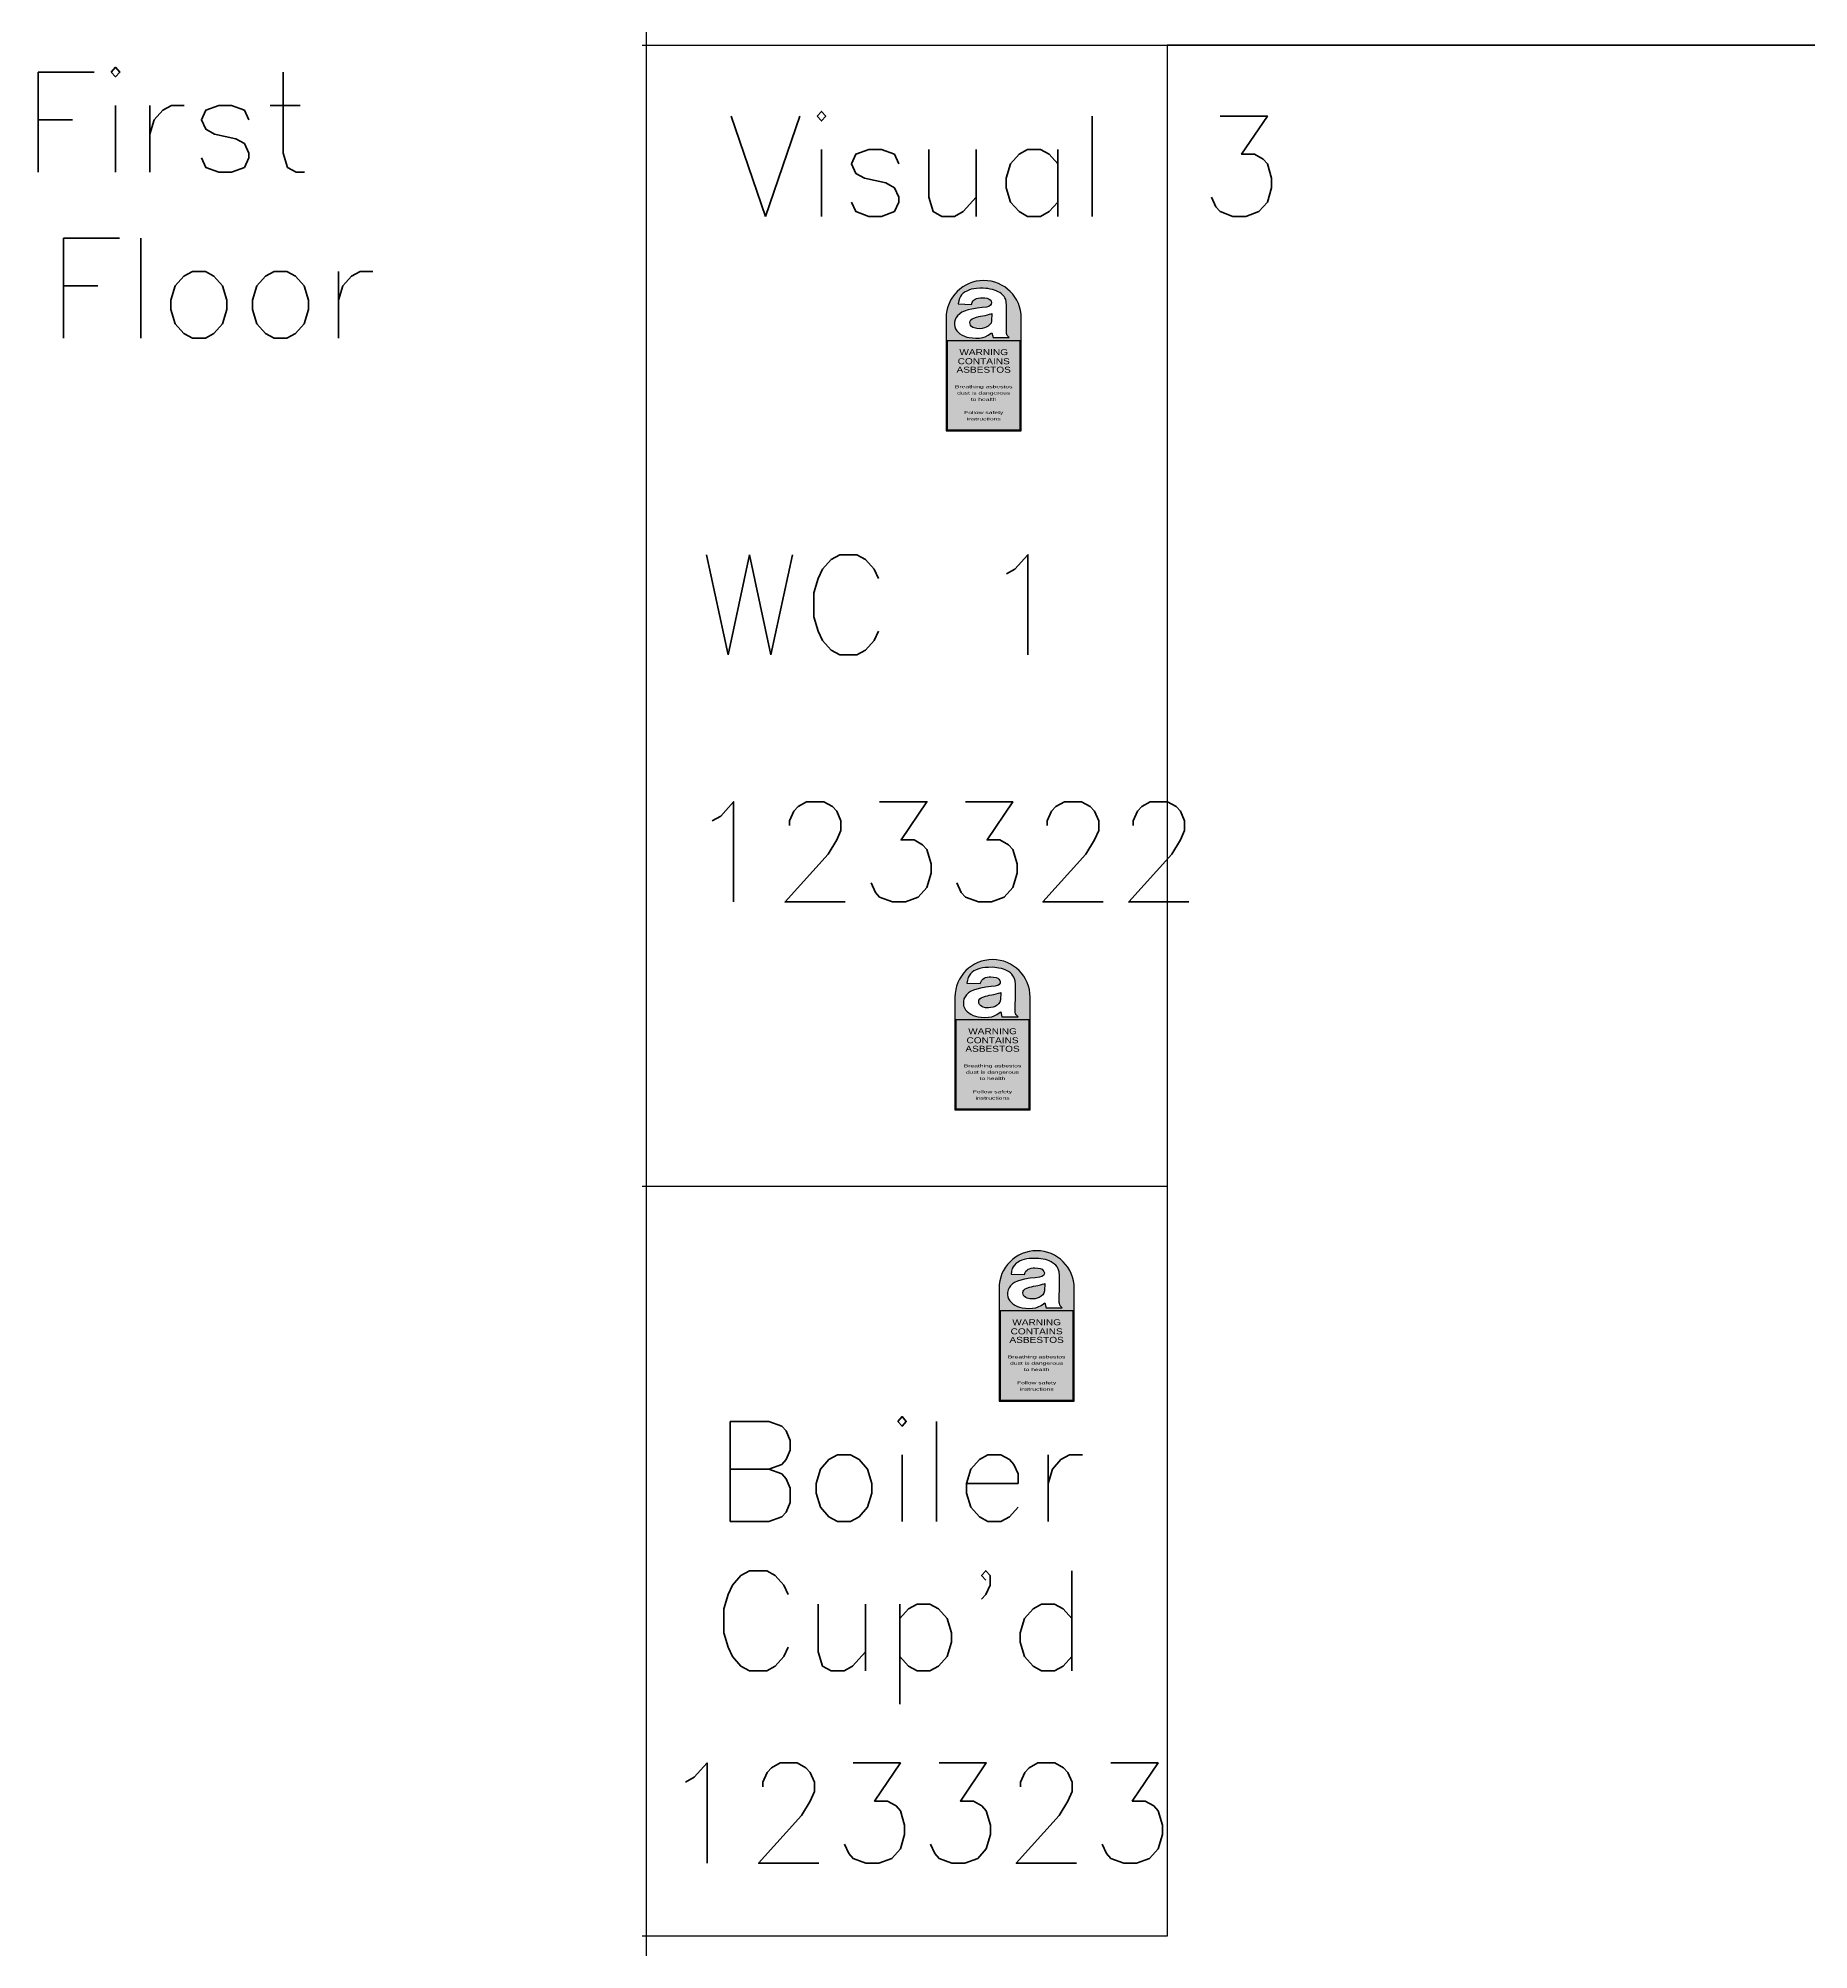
# Model space of a CAD drawing. Extents: x -19457 to -5313, y -43512 to -26109.
# Drawn here: x -19457 to -12392, y -37594 to -29965 of the extents above; entities that cross this region are included whole.
import ezdxf
from ezdxf.enums import TextEntityAlignment as Align

# ---------------------------------------------------------------- set-up
doc = ezdxf.new("R2010")
doc.units = 0
doc.header["$LTSCALE"] = 10
doc.header["$MEASUREMENT"] = 0
for name, color, linetype in [('2D_DETAIL', 7, 'Continuous'), ('2D_TEXT', 4, 'Continuous'), ('AB SYMBOL', 7, 'Continuous')]:
    doc.layers.add(name, color=color, linetype=linetype)
doc.styles.add('ARIAL', font='ARIAL.TTF', dxfattribs={"width": 0.7})
doc.styles.get("Standard").update_dxf_attribs({"font": 'TXT.SHX'})

# ---------------------------------------------------------------- blocks, each defined once
blk = doc.blocks.new('AB SYMBOL', base_point=(132.3, 256.1))
at = {"layer": 'AB SYMBOL'}
h = blk.add_hatch(color=256, dxfattribs=at)
h.paths.add_polyline_path([(300, 450, 1), (0, 450), (0, 0), (300, 0)])
h.paths.add_polyline_path([(240.4, 393.6), (240.9, 388.7), (242.1, 384.2), (243.7, 380.3), (246.4, 377.4), (251.7, 372.1), (187.7, 372.1), (182.6, 391.9), (176.9, 388), (167.5, 381.5), (156.2, 375.8), (147, 372.1), (133.3, 370.2), (119.1, 369.7), (105.2, 370.7), (92.2, 372.1), (82.1, 374.3), (73.2, 377.7), (63.5, 382.5), (55.1, 387.8), (49.1, 392.8), (42.8, 399.6), (37.5, 407.3), (34.7, 415.9), (33.7, 424.3), (33.7, 433.5), (36.1, 443.6), (40.2, 452.2), (45.5, 459.2), (54.1, 467.4), (62.3, 473.2), (73.6, 478.2), (87.4, 482.8), (102, 486.1), (123.7, 490), (144.4, 492.2), (161, 494.3), (170.6, 496.7), (176.9, 501.1), (180.2, 505.9), (180.9, 512.1), (179.3, 517.2), (175.2, 522.5), (171.6, 525.8), (163.9, 529), (154.2, 530.4), (143.2, 531.1), (136.7, 531.1), (128.5, 530.2), (121.3, 528.2), (116.5, 526.1), (111.7, 522.5), (107.3, 518.4), (104, 513.3), (101.3, 504.4), (48.1, 506.6), (50.1, 518.6), (52.9, 528.5), (57, 535.9), (61.6, 542.7), (68.1, 549.6), (76, 554.7), (82.1, 558.1), (91, 562.1), (99.6, 565.3), (110.5, 567.4), (120.6, 568.2), (134.3, 569.1), (148.2, 569.4), (158.6, 568.6), (166.8, 567.7), (175.7, 566.2), (185.5, 564.3), (193.5, 561.7), (200, 559.3), (210.9, 554.1), (224.7, 544.7), (231.5, 535.7), (234.8, 530.4), (237.7, 523.9), (239.9, 515), (241.6, 500.6), (241.6, 471.7)], flags=16)
h.paths.add_polyline_path([(296.1, 360), (296.1, 3.9), (3.9, 3.9), (3.9, 360)], flags=16)
h.paths.add_polyline_path([(181.2, 439.5), (179.3, 430.1), (174.2, 423.9), (168, 418.3), (160.3, 413.5), (152.6, 410.6), (143.7, 408.5), (133.5, 407.7), (122.2, 408.2), (109.2, 411.3), (101.5, 416.9), (97.7, 421.4), (96, 426.7), (95.1, 432.3), (96, 440.8), (104, 447.2), (110.9, 450.3), (121.3, 453.9), (129.9, 456.1), (137.2, 458), (147, 459.7), (155.2, 461.1), (165.1, 463.3), (173.7, 465.9), (180, 467.6), (182.6, 468.6)], flags=0)
h.paths.add_polyline_path([(79.1, 38.2), (220.9, 38.2), (220.9, 56.5), (79.1, 56.5)], flags=8)
h.paths.add_polyline_path([(67.8, 59.3), (232.2, 59.3), (232.2, 82.9), (67.8, 82.9)], flags=8)
h.paths.add_polyline_path([(95.5, 116.4), (204.5, 116.4), (204.5, 134.7), (95.5, 134.7)], flags=8)
h.paths.add_polyline_path([(40.2, 137.5), (259.8, 137.5), (259.8, 160.8), (40.2, 160.8)], flags=8)
h.paths.add_polyline_path([(31.3, 162.9), (268.7, 162.9), (268.7, 186.2), (31.3, 186.2)], flags=8)
h.paths.add_polyline_path([(35.3, 225.3), (264.7, 225.3), (264.7, 262.6), (35.3, 262.6)], flags=8)
h.paths.add_polyline_path([(39.8, 259.4), (260.2, 259.4), (260.2, 296.7), (39.8, 296.7)], flags=8)
h.paths.add_polyline_path([(46.6, 295.6), (253.4, 295.6), (253.4, 332.9), (46.6, 332.9)], flags=8)
blk.add_hatch(color=1, dxfattribs=at).paths.add_polyline_path([(3.9, 360), (3.9, 3.9), (296.1, 3.9), (296.1, 360)])
blk.add_lwpolyline([(300, 450, 1), (0, 450), (0, 0), (300, 0), (300, 450)], format="xyb", dxfattribs=at)
for points in [[(182.6, 391.9), (187.7, 372.1), (251.7, 372.1), (246.4, 377.4), (243.7, 380.3), (242.1, 384.2), (240.9, 388.7), (240.4, 393.6), (241.6, 471.7), (241.6, 500.6), (239.9, 515), (237.7, 523.9), (234.8, 530.4), (231.5, 535.7), (226.9, 541.7), (221.6, 546.8), (213.9, 552), (208.1, 555.4), (200, 559.3), (193.5, 561.7), (185.5, 564.3), (175.7, 566.2), (166.8, 567.7), (158.6, 568.6), (148.2, 569.4), (134.3, 569.1), (120.6, 568.2), (110.5, 567.4), (99.6, 565.3), (91, 562.1), (82.1, 558.1), (76, 554.7), (68.1, 549.6), (61.6, 542.7), (57, 535.9), (52.9, 528.5), (50.1, 518.6), (48.1, 506.6), (101.3, 504.4), (104, 513.3), (107.3, 518.4), (111.7, 522.5), (116.5, 526.1), (121.3, 528.2), (128.5, 530.2), (136.7, 531.1), (143.2, 531.1), (154.2, 530.4), (163.9, 529), (171.6, 525.8), (175.2, 522.5), (179.3, 517.2), (180.9, 512.1), (180.2, 505.9), (176.9, 501.1), (170.6, 496.7), (161, 494.3), (144.4, 492.2), (123.7, 490), (102, 486.1), (87.4, 482.8), (73.6, 478.2), (62.3, 473.2), (54.1, 467.4), (45.5, 459.2), (40.2, 452.2), (36.1, 443.6), (33.7, 433.5), (33.7, 424.3), (34.7, 415.9), (37.5, 407.3), (42.8, 399.6), (49.1, 392.8), (55.1, 387.8), (63.5, 382.5), (73.2, 377.7), (82.1, 374.3), (92.2, 372.1), (105.2, 370.7), (119.1, 369.7), (133.3, 370.2), (147, 372.1), (156.2, 375.8), (167.5, 381.5), (176.9, 388)], [(182.6, 468.6), (181.2, 439.5), (179.3, 430.1), (174.2, 423.9), (168, 418.3), (160.3, 413.5), (152.6, 410.6), (143.7, 408.5), (133.5, 407.7), (122.2, 408.2), (112.1, 410.6), (106.8, 413), (101.5, 416.9), (97.7, 421.4), (96, 426.7), (95.1, 432.3), (95.8, 438.5), (98.9, 443.1), (104, 447.2), (110.9, 450.3), (121.3, 453.9), (129.9, 456.1), (137.2, 458), (147, 459.7), (155.2, 461.1), (165.1, 463.3), (173.7, 465.9), (180, 467.6)], [(3.9, 3.9), (296.1, 3.9), (296.1, 360), (3.9, 360)]]:
    blk.add_lwpolyline(points, close=True, dxfattribs=at)
at = {"layer": 'AB SYMBOL', "color": 254, "style": 'ARIAL'}
for s, height, width, p in [('WARNING', 24, 1.2, (150, 295.2)), ('ASBESTOS', 24, 1.2, (150, 224.9)), ('CONTAINS', 24, 1.2, (150, 258.9)), ('Breathing asbestos', 12, 1.6, (150, 166.7)), ('dust is dangerous', 12, 1.6, (150, 141.4)), ('Follow safety', 12, 1.6, (150, 63.3)), ('to health', 12, 1.6, (150, 116.1)), ('instructions', 12, 1.6, (150, 37.9))]:
    blk.add_text(s, height=height, dxfattribs=dict(at, width=width)).set_placement(p, align=Align.BOTTOM_CENTER)

msp = doc.modelspace()

# ---------------------------------------------------------------- linework, layer by layer
at = {"layer": '2D_DETAIL'}
for p, q in [((-17031, -27012.5), (-17031, -43511.5)), ((-17046.4, -29991.7), (-12092, -29991.7)), ((-12092, -29991.7), (-14951.6, -29991.7)), ((-14951.6, -29991.7), (-14951.6, -34547.1)), ((-14951.6, -34547.1), (-17046.4, -34547.1)), ((-14951.6, -34547.1), (-14951.6, -37539.7)), ((-14951.6, -37539.7), (-17046.4, -37539.7))]:
    msp.add_line(p, q, dxfattribs=at)

# ---------------------------------------------------------------- block references
at = {"layer": '2D_TEXT', "color": 3}
for p in [(-15701.6, -31275.6), (-15666.4, -33986.1), (-15490.4, -35147.8)]:
    msp.add_blockref('AB SYMBOL', p, dxfattribs=at)

# ---------------------------------------------------------------- texts
at = {"layer": '2D_TEXT', "color": 7}
for s, p in [('First ', (-18764.1, -30289.9)), ('Floor', (-18764.1, -30961.9)), ('WC 1', (-16088.8, -32226)), ('Boiler', (-16018.4, -35675.8)), ("Cup'd", (-16018.4, -36347.8))]:
    msp.add_text(s, height=400, dxfattribs=at).set_placement(p, align=Align.MIDDLE)
at = {"layer": '2D_TEXT', "color": 1}
for s, p in [('Visual 3', (-15596, -30465.9)), ('123322', (-15842, -33212)), ('123323', (-15948, -37048.6))]:
    msp.add_text(s, height=400, dxfattribs=at).set_placement(p, align=Align.MIDDLE)

doc.saveas('drawing.dxf')
